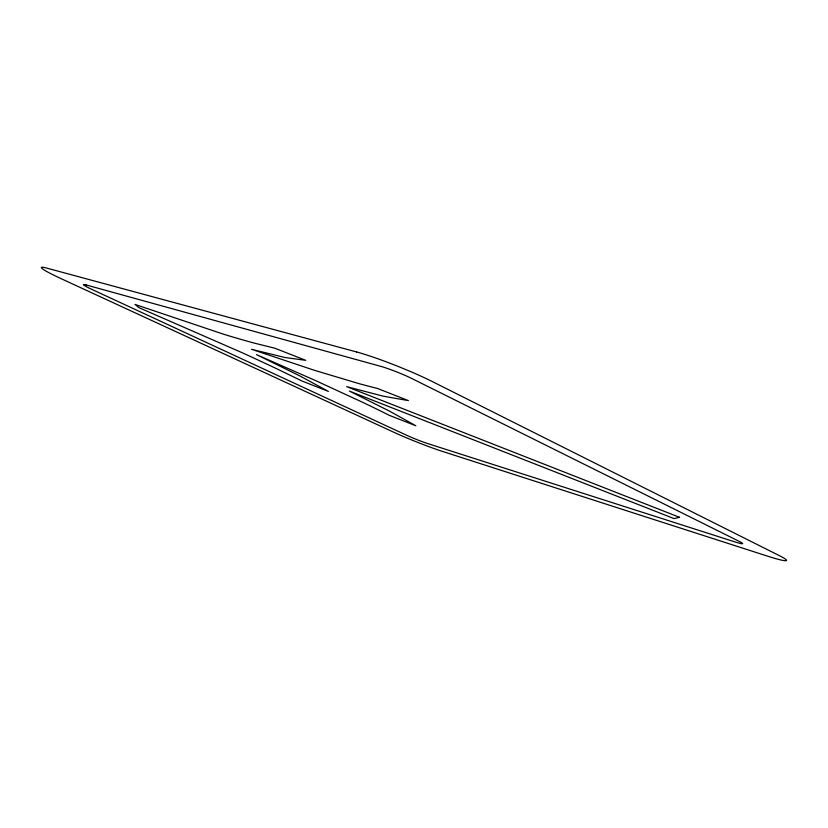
<?xml version="1.0" encoding="UTF-8"?>
<svg xmlns="http://www.w3.org/2000/svg" width="828" height="828" viewBox="0 0 828 828"><rect width="100%" height="100%" fill="white"/><g stroke="black" fill="none" stroke-linecap="round" stroke-linejoin="round"><path stroke-width="1.24" d="M679.55 517.324L674.106 518.618L349.395 391.095L389.667 411.205L415.842 425.768L389.326 415.345A267.102 16.684 22.2 0 0 363.885 402.894L316.037 380.797L256.535 354.632L299.653 375.84L328.395 391.396L302.054 381.035L278.456 369.588A275.734 16.85 22.4 0 0 241.9 352.604L138.938 307.643L135.016 304.425L223.57 334.212A416.857 35.532 23.2 0 0 254.755 343.227L274.855 348.226L305.749 360.335L284.925 357.51L251.526 349.292L314.547 370.344L358.679 383.54A391.344 34.704 22.8 0 0 377.268 388.384L408.401 400.597L383.147 396.167L346.673 386.645L679.55 517.324M86.143 284.956L85.232 284.718A19.8 1.418 22.5 0 0 90.573 288.796L407.78 435.776A16.446 1.035 21.7 0 0 426.958 443.322L736.071 542.268A20.307 1.48 20.9 0 0 740.201 541.864L410.698 377.961A24.488 2.287 21.8 0 0 381.625 366.587L86.143 284.956M356.568 351.952L47.103 268.189A45.002 3.198 22.5 0 0 61.862 279.005L393.921 432.309A36.939 2.287 21.7 0 0 442.007 451.26L767.421 556.105A46.213 3.364 20.8 0 0 779.065 555.495L432.661 381.739A56.407 5.341 21.8 0 0 356.568 351.952"/></g></svg>
